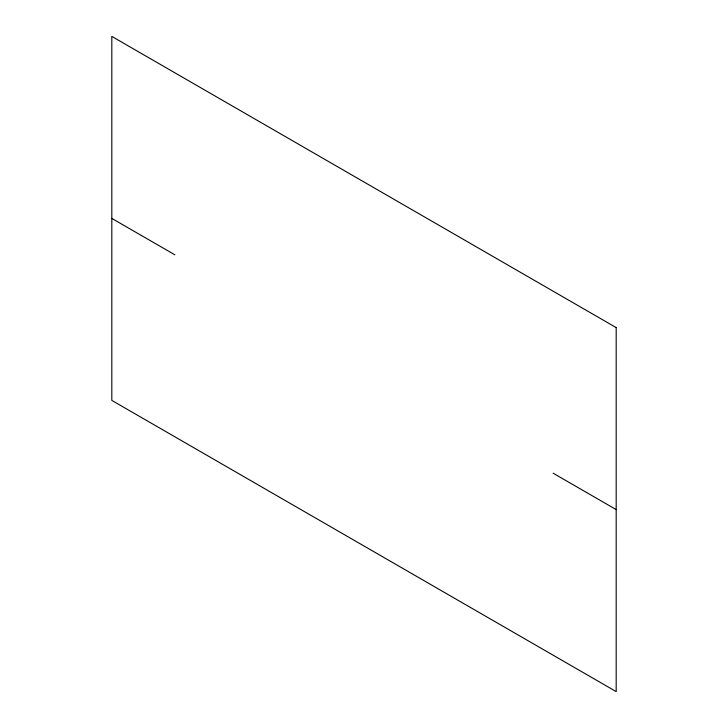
<?xml version="1.0" encoding="UTF-8"?>
<svg xmlns="http://www.w3.org/2000/svg" width="728" height="728" viewBox="0 0 728 728"><rect width="100%" height="100%" fill="white"/><g stroke="black" fill="none" stroke-linecap="round" stroke-linejoin="round"><path stroke-width="1.09" d="M111.812 218.4L174.857 254.8M553.144 473.2L616.188 509.6M616.188 327.6L111.812 36.4L111.812 400.4L616.188 691.6L616.188 327.6"/></g></svg>
